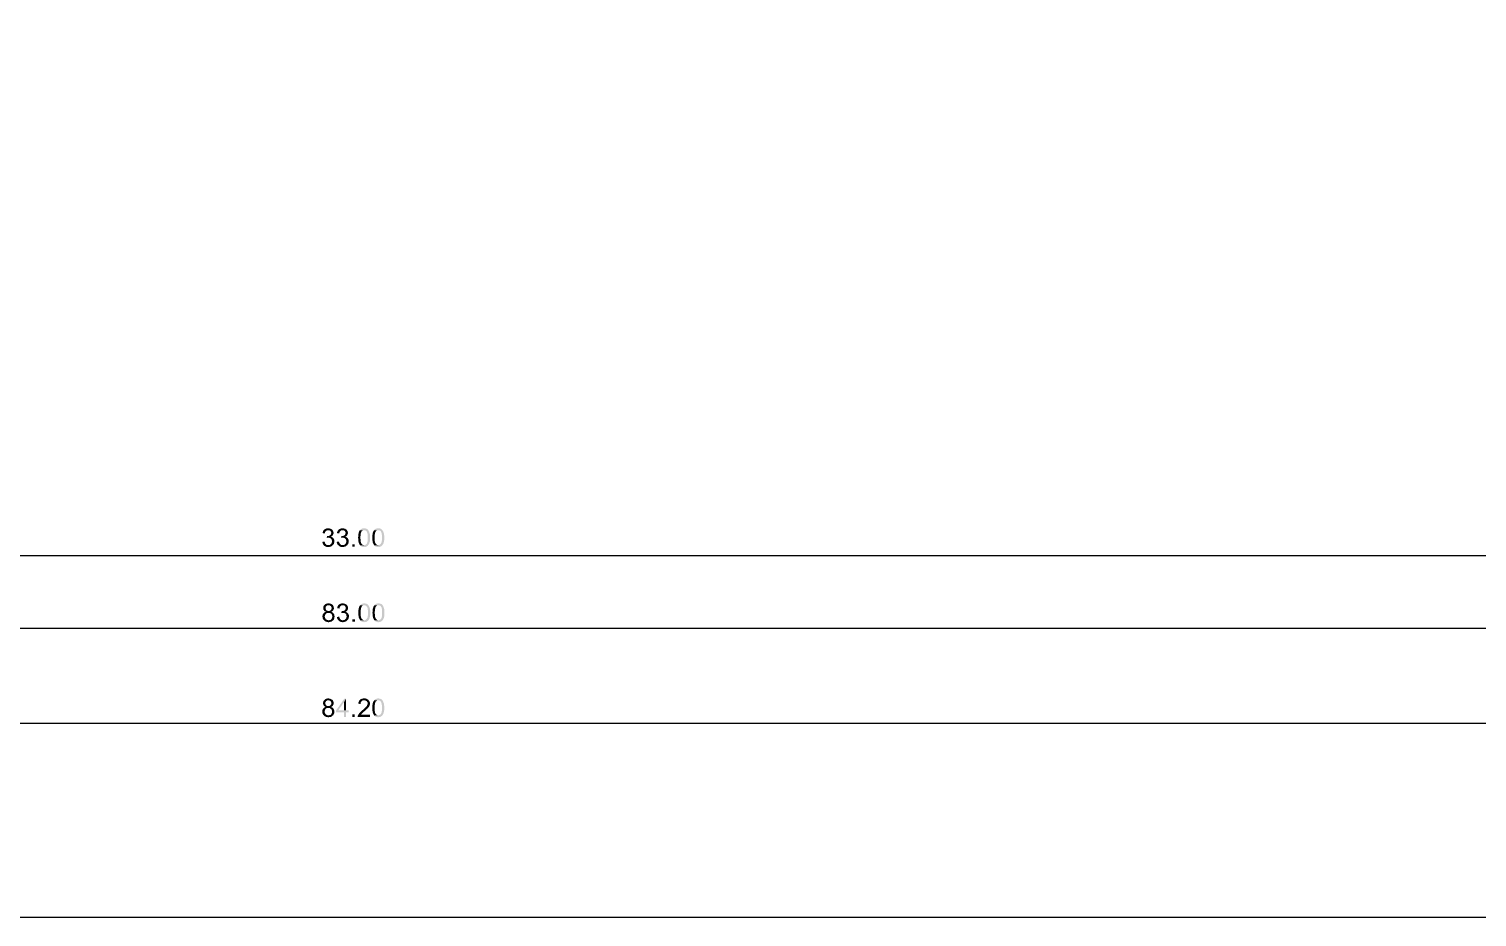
# Model space of a CAD drawing. Header units: millimetres. Extents: x 0.3 to 47.5, y 0.1 to 28.
# Drawn here: x 23.7 to 29.91, y 14.43 to 18.24 of the extents above; entities that cross this region are included whole.
import ezdxf

# ---------------------------------------------------------------- set-up
doc = ezdxf.new("R2010")
doc.units = ezdxf.units.MM
doc.layers.add('PDF _Geometria', color=7, linetype='Continuous')
doc.layers.add('PDF _Riempimenti solidi', color=7, linetype='Continuous')

msp = doc.modelspace()

# ---------------------------------------------------------------- hatches: boundary and pattern name
at = {"layer": 'PDF _Riempimenti solidi', "transparency": 33554559}
for points in [[(24.9633, 16.0916), (24.9625, 16.0899), (24.9608, 16.0882), (24.96, 16.0866), (24.9592, 16.0841), (24.9583, 16.0824), (24.9575, 16.0799), (24.9575, 16.0774), (24.9667, 16.0757), (24.9675, 16.0774), (24.9675, 16.0799), (24.9692, 16.0832), (24.9708, 16.0849), (24.9717, 16.0866), (24.9733, 16.0874), (24.975, 16.0891), (24.9767, 16.0899), (24.9808, 16.0899)], [(24.9808, 16.0982), (24.9767, 16.0982), (24.975, 16.0974), (24.9725, 16.0966), (24.9708, 16.0957), (24.9683, 16.0949), (24.9667, 16.0941), (24.965, 16.0924), (24.9633, 16.0916), (24.9808, 16.0899), (24.985, 16.0899), (24.9867, 16.0891), (24.9892, 16.0882), (24.9908, 16.0866), (24.9917, 16.0857), (24.9925, 16.0841), (24.9933, 16.0824), (24.9942, 16.0799), (24.9942, 16.0766), (24.9933, 16.0749), (24.9933, 16.0724), (24.9917, 16.0707), (24.9908, 16.0691), (24.9892, 16.0682), (24.9883, 16.0674), (24.9867, 16.0666), (24.9842, 16.0657), (24.9825, 16.0649), (24.9783, 16.0649), (24.9967, 16.0641), (24.9983, 16.0649), (25, 16.0666), (25.0008, 16.0682), (25.0017, 16.0691), (25.0025, 16.0716), (25.0033, 16.0732), (25.0042, 16.0757), (25.0042, 16.0799), (25.0033, 16.0816), (25.0033, 16.0841), (25.0025, 16.0857), (25.0008, 16.0882), (25, 16.0899), (24.9967, 16.0932), (24.995, 16.0941), (24.9925, 16.0957), (24.9917, 16.0957), (24.9892, 16.0966), (24.9875, 16.0974), (24.985, 16.0974), (24.9833, 16.0982)], [(25.025, 16.0916), (25.0242, 16.0899), (25.0225, 16.0882), (25.0217, 16.0866), (25.0208, 16.0841), (25.02, 16.0824), (25.0192, 16.0799), (25.0192, 16.0774), (25.0283, 16.0757), (25.0292, 16.0774), (25.0292, 16.0799), (25.0308, 16.0832), (25.0325, 16.0849), (25.0333, 16.0866), (25.035, 16.0874), (25.0367, 16.0891), (25.0383, 16.0899), (25.0425, 16.0899)], [(25.0425, 16.0982), (25.0383, 16.0982), (25.0367, 16.0974), (25.0342, 16.0966), (25.0325, 16.0957), (25.03, 16.0949), (25.0283, 16.0941), (25.0267, 16.0924), (25.025, 16.0916), (25.0425, 16.0899), (25.0467, 16.0899), (25.0483, 16.0891), (25.0508, 16.0882), (25.0525, 16.0866), (25.0533, 16.0857), (25.055, 16.0824), (25.0558, 16.0799), (25.0558, 16.0766), (25.055, 16.0749), (25.055, 16.0724), (25.0533, 16.0707), (25.0525, 16.0691), (25.0508, 16.0682), (25.05, 16.0674), (25.0483, 16.0666), (25.0458, 16.0657), (25.0442, 16.0649), (25.04, 16.0649), (25.0583, 16.0641), (25.06, 16.0649), (25.0617, 16.0666), (25.0625, 16.0682), (25.0633, 16.0691), (25.0642, 16.0716), (25.065, 16.0732), (25.0658, 16.0757), (25.0658, 16.0799), (25.065, 16.0816), (25.065, 16.0841), (25.0642, 16.0857), (25.0625, 16.0882), (25.0617, 16.0899), (25.06, 16.0916), (25.0583, 16.0932), (25.0567, 16.0941), (25.0542, 16.0957), (25.0533, 16.0957), (25.0508, 16.0966), (25.0492, 16.0974), (25.0467, 16.0974), (25.045, 16.0982)], [(25.1175, 16.0899), (25.1167, 16.0882), (25.115, 16.0866), (25.1142, 16.0849), (25.1133, 16.0824), (25.1125, 16.0807), (25.1125, 16.0799), (25.1117, 16.0782), (25.1117, 16.0766), (25.1108, 16.0741), (25.1108, 16.0724), (25.11, 16.0699), (25.11, 16.0607), (25.1092, 16.0582), (25.1092, 16.0566), (25.11, 16.0541), (25.11, 16.0457), (25.1108, 16.0441), (25.1108, 16.0416), (25.1117, 16.0391), (25.1117, 16.0374), (25.1125, 16.0357), (25.1133, 16.0332), (25.115, 16.0299), (25.1158, 16.0282), (25.1167, 16.0274), (25.1175, 16.0257), (25.1183, 16.0249), (25.135, 16.0257), (25.1325, 16.0257), (25.1308, 16.0266), (25.1292, 16.0274), (25.1275, 16.0291), (25.1258, 16.0299), (25.1242, 16.0324), (25.1233, 16.0332), (25.1225, 16.0349), (25.1217, 16.0366), (25.1217, 16.0382), (25.1208, 16.0399), (25.1208, 16.0416), (25.12, 16.0441), (25.12, 16.0516), (25.1192, 16.0549), (25.1192, 16.0624), (25.12, 16.0657), (25.12, 16.0707), (25.1208, 16.0724), (25.1208, 16.0749), (25.1217, 16.0766), (25.1217, 16.0791), (25.1225, 16.0807), (25.1233, 16.0816), (25.1233, 16.0832), (25.1242, 16.0849), (25.1258, 16.0857), (25.1275, 16.0874), (25.1292, 16.0891), (25.1308, 16.0899), (25.135, 16.0899)], [(25.135, 16.0982), (25.1325, 16.0982), (25.1308, 16.0974), (25.1283, 16.0974), (25.1267, 16.0966), (25.1242, 16.0957), (25.1225, 16.0949), (25.1208, 16.0932), (25.1192, 16.0916), (25.1175, 16.0899), (25.1383, 16.0899), (25.1433, 16.0874), (25.145, 16.0857), (25.1467, 16.0841), (25.1467, 16.0832), (25.1475, 16.0824), (25.1483, 16.0807), (25.1483, 16.0791), (25.1492, 16.0774), (25.1492, 16.0757), (25.15, 16.0741), (25.15, 16.0716), (25.1508, 16.0691), (25.1508, 16.0457), (25.15, 16.0441), (25.15, 16.0416), (25.1492, 16.0399), (25.1492, 16.0374), (25.1483, 16.0357), (25.1475, 16.0349), (25.1475, 16.0332), (25.1467, 16.0324), (25.1458, 16.0316), (25.1425, 16.0282), (25.1408, 16.0274), (25.1392, 16.0266), (25.1375, 16.0257), (25.135, 16.0257), (25.1183, 16.0249), (25.12, 16.0232), (25.1208, 16.0224), (25.1225, 16.0207), (25.125, 16.0199), (25.1267, 16.0191), (25.1283, 16.0182), (25.1308, 16.0182), (25.1325, 16.0174), (25.1358, 16.0174), (25.1375, 16.0182), (25.1425, 16.0182), (25.1442, 16.0191), (25.1458, 16.0199), (25.1483, 16.0216), (25.1492, 16.0224), (25.15, 16.0224), (25.1517, 16.0241), (25.1525, 16.0257), (25.1542, 16.0274), (25.155, 16.0291), (25.1567, 16.0316), (25.1575, 16.0332), (25.1583, 16.0357), (25.1583, 16.0374), (25.1592, 16.0399), (25.16, 16.0416), (25.16, 16.0457), (25.1608, 16.0482), (25.1608, 16.0666), (25.16, 16.0691), (25.16, 16.0732), (25.1592, 16.0749), (25.1592, 16.0766), (25.1583, 16.0782), (25.1575, 16.0807), (25.1575, 16.0824), (25.1558, 16.0849), (25.1533, 16.0899), (25.1517, 16.0916), (25.15, 16.0932), (25.1483, 16.0949), (25.1467, 16.0957), (25.1458, 16.0957), (25.1442, 16.0966), (25.1417, 16.0974), (25.14, 16.0974), (25.1375, 16.0982)], [(25.1783, 16.0899), (25.1775, 16.0882), (25.1758, 16.0866), (25.175, 16.0849), (25.1742, 16.0824), (25.1733, 16.0807), (25.1733, 16.0799), (25.1725, 16.0782), (25.1725, 16.0766), (25.1717, 16.0741), (25.1717, 16.0724), (25.1708, 16.0699), (25.1708, 16.0607), (25.17, 16.0582), (25.17, 16.0566), (25.1708, 16.0541), (25.1708, 16.0457), (25.1717, 16.0441), (25.1717, 16.0416), (25.1725, 16.0391), (25.1725, 16.0374), (25.1733, 16.0357), (25.1742, 16.0332), (25.1767, 16.0282), (25.1775, 16.0274), (25.1783, 16.0257), (25.1792, 16.0249), (25.1958, 16.0257), (25.1933, 16.0257), (25.19, 16.0274), (25.1883, 16.0291), (25.1867, 16.0299), (25.185, 16.0324), (25.1842, 16.0332), (25.1825, 16.0366), (25.1825, 16.0382), (25.1817, 16.0399), (25.1817, 16.0416), (25.1808, 16.0441), (25.1808, 16.0516), (25.18, 16.0549), (25.18, 16.0624), (25.1808, 16.0657), (25.1808, 16.0707), (25.1817, 16.0724), (25.1817, 16.0749), (25.1825, 16.0766), (25.1825, 16.0791), (25.1833, 16.0807), (25.1842, 16.0816), (25.1842, 16.0832), (25.185, 16.0849), (25.1867, 16.0857), (25.1883, 16.0874), (25.19, 16.0891), (25.1917, 16.0899), (25.1958, 16.0899)], [(25.1958, 16.0982), (25.1933, 16.0982), (25.1917, 16.0974), (25.1892, 16.0974), (25.1875, 16.0966), (25.185, 16.0957), (25.1833, 16.0949), (25.1817, 16.0932), (25.18, 16.0916), (25.1783, 16.0899), (25.1992, 16.0899), (25.2008, 16.0891), (25.2025, 16.0882), (25.2042, 16.0874), (25.2058, 16.0857), (25.2075, 16.0841), (25.2075, 16.0832), (25.2083, 16.0824), (25.2092, 16.0807), (25.2092, 16.0791), (25.21, 16.0774), (25.21, 16.0757), (25.2108, 16.0741), (25.2108, 16.0716), (25.2117, 16.0691), (25.2117, 16.0457), (25.2108, 16.0441), (25.2108, 16.0416), (25.21, 16.0399), (25.21, 16.0374), (25.2092, 16.0357), (25.2083, 16.0349), (25.2083, 16.0332), (25.2075, 16.0324), (25.2067, 16.0316), (25.205, 16.0299), (25.2033, 16.0282), (25.2, 16.0266), (25.1983, 16.0257), (25.1958, 16.0257), (25.1792, 16.0249), (25.1808, 16.0232), (25.1817, 16.0224), (25.1833, 16.0207), (25.1858, 16.0199), (25.1875, 16.0191), (25.1892, 16.0182), (25.1917, 16.0182), (25.1933, 16.0174), (25.1967, 16.0174), (25.1983, 16.0182), (25.2033, 16.0182), (25.205, 16.0191), (25.2067, 16.0199), (25.2092, 16.0216), (25.21, 16.0224), (25.2108, 16.0224), (25.2125, 16.0241), (25.2133, 16.0257), (25.215, 16.0274), (25.2158, 16.0291), (25.2175, 16.0316), (25.2183, 16.0332), (25.2192, 16.0357), (25.2192, 16.0374), (25.22, 16.0399), (25.2208, 16.0416), (25.2208, 16.0457), (25.2217, 16.0482), (25.2217, 16.0666), (25.2208, 16.0691), (25.2208, 16.0732), (25.22, 16.0749), (25.22, 16.0766), (25.2192, 16.0782), (25.2183, 16.0807), (25.2183, 16.0824), (25.2167, 16.0849), (25.2158, 16.0866), (25.215, 16.0882), (25.2142, 16.0899), (25.2125, 16.0916), (25.2108, 16.0932), (25.2092, 16.0949), (25.2075, 16.0957), (25.2067, 16.0957), (25.205, 16.0966), (25.2025, 16.0974), (25.2008, 16.0974), (25.1983, 16.0982)], [(24.9658, 16.0407), (24.9567, 16.0399), (24.9567, 16.0366), (24.9575, 16.0341), (24.9583, 16.0324), (24.96, 16.0291), (24.9608, 16.0266), (24.9625, 16.0257), (24.9817, 16.0257), (24.9792, 16.0257), (24.9775, 16.0266), (24.975, 16.0266), (24.9733, 16.0282), (24.9717, 16.0291), (24.9717, 16.0299), (24.97, 16.0307), (24.9692, 16.0324), (24.9683, 16.0341), (24.9675, 16.0366), (24.9667, 16.0382)], [(25.0008, 16.0582), (24.9825, 16.0574), (24.9858, 16.0574), (24.9883, 16.0566), (24.99, 16.0557), (24.9917, 16.0549), (24.9933, 16.0532), (24.9942, 16.0524), (24.9958, 16.0507), (24.9967, 16.0482), (24.9967, 16.0466), (24.9975, 16.0441), (24.9975, 16.0399), (24.9967, 16.0374), (24.9967, 16.0357), (24.9958, 16.0341), (24.9942, 16.0324), (24.9925, 16.0307), (24.9917, 16.0291), (24.9892, 16.0274), (24.9875, 16.0266), (24.9858, 16.0266), (24.9833, 16.0257), (24.9625, 16.0257), (24.9642, 16.0241), (24.965, 16.0232), (24.9667, 16.0216), (24.9683, 16.0207), (24.9708, 16.0199), (24.9725, 16.0191), (24.9742, 16.0182), (24.9767, 16.0182), (24.9792, 16.0174), (24.9833, 16.0174), (24.985, 16.0182), (24.9875, 16.0182), (24.9892, 16.0191), (24.9917, 16.0191), (24.9933, 16.0199), (24.995, 16.0207), (24.9967, 16.0224), (24.9983, 16.0232), (25, 16.0249), (25.0008, 16.0249), (25.0017, 16.0266), (25.0033, 16.0282), (25.005, 16.0299), (25.0058, 16.0316), (25.0067, 16.0341), (25.0067, 16.0357), (25.0075, 16.0382), (25.0075, 16.0474), (25.0067, 16.0499), (25.0042, 16.0549), (25.0025, 16.0566)], [(24.9767, 16.0649), (24.975, 16.0566), (24.9758, 16.0566), (24.9783, 16.0574), (24.9825, 16.0574), (25.0008, 16.0582), (24.9992, 16.0591), (24.9975, 16.0599), (24.995, 16.0607), (24.9933, 16.0616), (24.995, 16.0624), (24.9967, 16.0641), (24.9783, 16.0649)], [(25.0275, 16.0407), (25.0183, 16.0399), (25.0183, 16.0366), (25.0192, 16.0341), (25.02, 16.0324), (25.0208, 16.0307), (25.0217, 16.0291), (25.0225, 16.0266), (25.0242, 16.0257), (25.0433, 16.0257), (25.0408, 16.0257), (25.0392, 16.0266), (25.0367, 16.0266), (25.035, 16.0282), (25.0333, 16.0291), (25.0333, 16.0299), (25.0317, 16.0307), (25.03, 16.0341), (25.0292, 16.0366), (25.0283, 16.0382)], [(25.0625, 16.0582), (25.0442, 16.0574), (25.0475, 16.0574), (25.05, 16.0566), (25.0517, 16.0557), (25.0533, 16.0549), (25.055, 16.0532), (25.0558, 16.0524), (25.0575, 16.0507), (25.0583, 16.0482), (25.0583, 16.0466), (25.0592, 16.0441), (25.0592, 16.0399), (25.0583, 16.0374), (25.0583, 16.0357), (25.0575, 16.0341), (25.0558, 16.0324), (25.0542, 16.0307), (25.0533, 16.0291), (25.0508, 16.0274), (25.0492, 16.0266), (25.0475, 16.0266), (25.045, 16.0257), (25.0242, 16.0257), (25.0258, 16.0241), (25.0267, 16.0232), (25.0283, 16.0216), (25.03, 16.0207), (25.0325, 16.0199), (25.0358, 16.0182), (25.0383, 16.0182), (25.0408, 16.0174), (25.045, 16.0174), (25.0467, 16.0182), (25.0492, 16.0182), (25.0508, 16.0191), (25.0533, 16.0191), (25.0567, 16.0207), (25.0583, 16.0224), (25.06, 16.0232), (25.0617, 16.0249), (25.0625, 16.0249), (25.0633, 16.0266), (25.065, 16.0282), (25.0667, 16.0299), (25.0675, 16.0316), (25.0683, 16.0341), (25.0683, 16.0357), (25.0692, 16.0382), (25.0692, 16.0474), (25.0683, 16.0499), (25.0667, 16.0532), (25.0658, 16.0549), (25.0642, 16.0566)], [(25.0383, 16.0649), (25.0367, 16.0566), (25.0375, 16.0566), (25.04, 16.0574), (25.0442, 16.0574), (25.0625, 16.0582), (25.0592, 16.0599), (25.0567, 16.0607), (25.055, 16.0616), (25.0567, 16.0624), (25.0583, 16.0641), (25.04, 16.0649)], [(24.9825, 15.7766), (24.98, 15.7766), (24.9775, 15.7757), (24.975, 15.7757), (24.9733, 15.7749), (24.9717, 15.7741), (24.9692, 15.7732), (24.9675, 15.7716), (24.9667, 15.7707), (24.9658, 15.7699), (24.9642, 15.7682), (24.9625, 15.7666), (24.9617, 15.7649), (24.9608, 15.7624), (24.9608, 15.7607), (24.96, 15.7582), (24.96, 15.7541), (24.9608, 15.7524), (24.9608, 15.7499), (24.9617, 15.7482), (24.9633, 15.7466), (24.9642, 15.7449), (24.9658, 15.7432), (24.9675, 15.7424), (24.97, 15.7407), (24.9717, 15.7399), (24.9692, 15.7391), (24.9675, 15.7382), (24.965, 15.7374), (24.9633, 15.7357), (24.9625, 15.7349), (24.9608, 15.7332), (24.9608, 15.7324), (24.9592, 15.7307), (24.9583, 15.7291), (24.9575, 15.7266), (24.9575, 15.7249), (24.9567, 15.7224), (24.9567, 15.7182), (24.9575, 15.7157), (24.9575, 15.7141), (24.9583, 15.7116), (24.96, 15.7082), (24.9617, 15.7066), (24.9625, 15.7049), (24.9642, 15.7032), (24.9833, 15.7041), (24.9808, 15.7041), (24.9783, 15.7049), (24.9767, 15.7049), (24.975, 15.7066), (24.9717, 15.7082), (24.97, 15.7099), (24.9692, 15.7124), (24.9675, 15.7157), (24.9667, 15.7182), (24.9667, 15.7216), (24.9675, 15.7241), (24.9683, 15.7257), (24.9692, 15.7282), (24.97, 15.7299), (24.9717, 15.7316), (24.9725, 15.7324), (24.9742, 15.7341), (24.9767, 15.7349), (24.9783, 15.7357), (25.0017, 15.7357), (25, 15.7374), (24.9983, 15.7382), (24.9958, 15.7391), (24.9942, 15.7399), (24.9967, 15.7407), (24.9983, 15.7424), (25, 15.7432), (24.9833, 15.7441), (24.9792, 15.7441), (24.9767, 15.7449), (24.975, 15.7457), (24.9733, 15.7474), (24.9725, 15.7482), (24.9717, 15.7499), (24.9708, 15.7524), (24.97, 15.7541), (24.97, 15.7599), (24.9708, 15.7616), (24.9725, 15.7632), (24.9733, 15.7649), (24.975, 15.7657), (24.9767, 15.7674), (24.9783, 15.7682), (24.9825, 15.7682), (25.0008, 15.7691), (24.9992, 15.7707), (24.9983, 15.7707), (24.9975, 15.7724), (24.995, 15.7732), (24.9933, 15.7741), (24.9917, 15.7749), (24.99, 15.7757), (24.9875, 15.7757), (24.985, 15.7766)], [(25.0008, 15.7691), (24.9825, 15.7682), (24.9867, 15.7682), (24.99, 15.7666), (24.9917, 15.7649), (24.9933, 15.7641), (24.9942, 15.7624), (24.995, 15.7599), (24.9958, 15.7582), (24.9958, 15.7549), (24.995, 15.7524), (24.995, 15.7507), (24.9933, 15.7491), (24.9925, 15.7474), (24.9908, 15.7466), (24.9892, 15.7449), (24.9875, 15.7441), (24.9833, 15.7441), (25, 15.7432), (25.0017, 15.7449), (25.0025, 15.7466), (25.0033, 15.7474), (25.0042, 15.7491), (25.005, 15.7516), (25.0058, 15.7532), (25.0058, 15.7574), (25.005, 15.7591), (25.005, 15.7616), (25.0042, 15.7632), (25.0033, 15.7657), (25.0025, 15.7674)], [(25.0258, 15.7699), (25.025, 15.7682), (25.0233, 15.7666), (25.0225, 15.7649), (25.0217, 15.7624), (25.0208, 15.7607), (25.02, 15.7582), (25.02, 15.7557), (25.0292, 15.7541), (25.03, 15.7557), (25.03, 15.7582), (25.0317, 15.7616), (25.0333, 15.7632), (25.0342, 15.7649), (25.0358, 15.7657), (25.0375, 15.7674), (25.0392, 15.7682), (25.0433, 15.7682)], [(25.0433, 15.7766), (25.0392, 15.7766), (25.0375, 15.7757), (25.035, 15.7749), (25.0333, 15.7741), (25.0308, 15.7732), (25.0292, 15.7724), (25.0275, 15.7707), (25.0258, 15.7699), (25.0433, 15.7682), (25.0475, 15.7682), (25.0492, 15.7674), (25.0517, 15.7666), (25.0542, 15.7641), (25.055, 15.7624), (25.0558, 15.7607), (25.0567, 15.7582), (25.0567, 15.7549), (25.0558, 15.7532), (25.0558, 15.7507), (25.0542, 15.7491), (25.0533, 15.7474), (25.0517, 15.7466), (25.0508, 15.7457), (25.0492, 15.7449), (25.0467, 15.7441), (25.045, 15.7432), (25.0408, 15.7432), (25.0592, 15.7424), (25.0608, 15.7432), (25.0625, 15.7449), (25.0633, 15.7466), (25.0642, 15.7474), (25.065, 15.7499), (25.0658, 15.7516), (25.0667, 15.7541), (25.0667, 15.7582), (25.0658, 15.7599), (25.0658, 15.7624), (25.065, 15.7641), (25.0633, 15.7666), (25.0625, 15.7682), (25.0592, 15.7716), (25.0575, 15.7724), (25.055, 15.7741), (25.0542, 15.7741), (25.0517, 15.7749), (25.05, 15.7757), (25.0475, 15.7757), (25.0458, 15.7766)], [(25.1183, 15.7682), (25.1175, 15.7666), (25.1158, 15.7649), (25.115, 15.7632), (25.1142, 15.7607), (25.1133, 15.7591), (25.1133, 15.7582), (25.1125, 15.7566), (25.1125, 15.7549), (25.1117, 15.7524), (25.1117, 15.7507), (25.1108, 15.7482), (25.1108, 15.7391), (25.11, 15.7366), (25.11, 15.7349), (25.1108, 15.7324), (25.1108, 15.7241), (25.1117, 15.7224), (25.1117, 15.7199), (25.1125, 15.7174), (25.1125, 15.7157), (25.1133, 15.7141), (25.1142, 15.7116), (25.115, 15.7099), (25.1158, 15.7082), (25.1167, 15.7066), (25.1175, 15.7057), (25.1183, 15.7041), (25.1192, 15.7032), (25.1358, 15.7041), (25.1333, 15.7041), (25.1317, 15.7049), (25.13, 15.7057), (25.1283, 15.7074), (25.1267, 15.7082), (25.125, 15.7107), (25.1242, 15.7116), (25.1225, 15.7149), (25.1225, 15.7166), (25.1217, 15.7182), (25.1217, 15.7199), (25.1208, 15.7224), (25.1208, 15.7299), (25.12, 15.7332), (25.12, 15.7407), (25.1208, 15.7441), (25.1208, 15.7491), (25.1217, 15.7507), (25.1217, 15.7532), (25.1225, 15.7549), (25.1225, 15.7574), (25.1233, 15.7591), (25.1242, 15.7599), (25.1242, 15.7616), (25.125, 15.7632), (25.1267, 15.7641), (25.1283, 15.7657), (25.13, 15.7674), (25.1317, 15.7682), (25.1358, 15.7682)], [(25.1358, 15.7766), (25.1333, 15.7766), (25.1317, 15.7757), (25.1292, 15.7757), (25.1275, 15.7749), (25.125, 15.7741), (25.1233, 15.7732), (25.1217, 15.7716), (25.1183, 15.7682), (25.1392, 15.7682), (25.1442, 15.7657), (25.1458, 15.7641), (25.1475, 15.7624), (25.1475, 15.7616), (25.1483, 15.7607), (25.1492, 15.7591), (25.1492, 15.7574), (25.15, 15.7557), (25.15, 15.7541), (25.1508, 15.7524), (25.1508, 15.7499), (25.1517, 15.7474), (25.1517, 15.7241), (25.1508, 15.7224), (25.1508, 15.7199), (25.15, 15.7182), (25.15, 15.7157), (25.1492, 15.7141), (25.1483, 15.7132), (25.1483, 15.7116), (25.1475, 15.7107), (25.1467, 15.7099), (25.145, 15.7082), (25.1433, 15.7066), (25.14, 15.7049), (25.1383, 15.7041), (25.1358, 15.7041), (25.1192, 15.7032), (25.1208, 15.7016), (25.1217, 15.7007), (25.1233, 15.6991), (25.1258, 15.6982), (25.1292, 15.6966), (25.1317, 15.6966), (25.1333, 15.6957), (25.1367, 15.6957), (25.1383, 15.6966), (25.1433, 15.6966), (25.145, 15.6974), (25.1467, 15.6982), (25.1492, 15.6999), (25.15, 15.7007), (25.1508, 15.7007), (25.1525, 15.7024), (25.1533, 15.7041), (25.155, 15.7057), (25.1558, 15.7074), (25.1575, 15.7099), (25.1583, 15.7116), (25.1592, 15.7141), (25.1592, 15.7157), (25.16, 15.7182), (25.1608, 15.7199), (25.1608, 15.7241), (25.1617, 15.7266), (25.1617, 15.7449), (25.1608, 15.7474), (25.1608, 15.7516), (25.16, 15.7532), (25.16, 15.7549), (25.1592, 15.7566), (25.1583, 15.7591), (25.1583, 15.7607), (25.1567, 15.7632), (25.1558, 15.7649), (25.155, 15.7666), (25.1542, 15.7682), (25.1525, 15.7699), (25.1508, 15.7716), (25.1492, 15.7732), (25.1475, 15.7741), (25.1467, 15.7741), (25.145, 15.7749), (25.1425, 15.7757), (25.1408, 15.7757), (25.1383, 15.7766)], [(25.1792, 15.7682), (25.1783, 15.7666), (25.1767, 15.7649), (25.1758, 15.7632), (25.175, 15.7607), (25.1742, 15.7591), (25.1742, 15.7582), (25.1733, 15.7566), (25.1733, 15.7549), (25.1725, 15.7524), (25.1725, 15.7507), (25.1717, 15.7482), (25.1717, 15.7391), (25.1708, 15.7366), (25.1708, 15.7349), (25.1717, 15.7324), (25.1717, 15.7241), (25.1725, 15.7224), (25.1725, 15.7199), (25.1733, 15.7174), (25.1733, 15.7157), (25.1742, 15.7141), (25.175, 15.7116), (25.1775, 15.7066), (25.1783, 15.7057), (25.1792, 15.7041), (25.18, 15.7032), (25.1967, 15.7041), (25.1942, 15.7041), (25.1925, 15.7049), (25.1908, 15.7057), (25.1892, 15.7074), (25.1875, 15.7082), (25.1858, 15.7107), (25.185, 15.7116), (25.1842, 15.7132), (25.1833, 15.7149), (25.1833, 15.7166), (25.1825, 15.7182), (25.1825, 15.7199), (25.1817, 15.7224), (25.1817, 15.7299), (25.1808, 15.7332), (25.1808, 15.7407), (25.1817, 15.7441), (25.1817, 15.7491), (25.1825, 15.7507), (25.1825, 15.7532), (25.1833, 15.7549), (25.1833, 15.7574), (25.1842, 15.7591), (25.185, 15.7599), (25.185, 15.7616), (25.1858, 15.7632), (25.1875, 15.7641), (25.1908, 15.7674), (25.1925, 15.7682), (25.1967, 15.7682)], [(25.1967, 15.7766), (25.1942, 15.7766), (25.1925, 15.7757), (25.19, 15.7757), (25.1883, 15.7749), (25.1858, 15.7741), (25.1842, 15.7732), (25.1808, 15.7699), (25.1792, 15.7682), (25.2, 15.7682), (25.2017, 15.7674), (25.2033, 15.7666), (25.205, 15.7657), (25.2083, 15.7624), (25.2083, 15.7616), (25.2092, 15.7607), (25.21, 15.7591), (25.21, 15.7574), (25.2108, 15.7557), (25.2108, 15.7541), (25.2117, 15.7524), (25.2117, 15.7499), (25.2125, 15.7474), (25.2125, 15.7241), (25.2117, 15.7224), (25.2117, 15.7199), (25.2108, 15.7182), (25.2108, 15.7157), (25.21, 15.7141), (25.2092, 15.7132), (25.2092, 15.7116), (25.2083, 15.7107), (25.2075, 15.7099), (25.2058, 15.7082), (25.2042, 15.7066), (25.2025, 15.7057), (25.2008, 15.7049), (25.1992, 15.7041), (25.1967, 15.7041), (25.18, 15.7032), (25.1817, 15.7016), (25.1825, 15.7007), (25.1842, 15.6991), (25.1867, 15.6982), (25.1883, 15.6974), (25.19, 15.6966), (25.1925, 15.6966), (25.1942, 15.6957), (25.1975, 15.6957), (25.1992, 15.6966), (25.2042, 15.6966), (25.2075, 15.6982), (25.21, 15.6999), (25.2108, 15.7007), (25.2117, 15.7007), (25.2133, 15.7024), (25.2142, 15.7041), (25.2158, 15.7057), (25.2167, 15.7074), (25.2183, 15.7099), (25.2192, 15.7116), (25.22, 15.7141), (25.22, 15.7157), (25.2208, 15.7182), (25.2217, 15.7199), (25.2217, 15.7241), (25.2225, 15.7266), (25.2225, 15.7449), (25.2217, 15.7474), (25.2217, 15.7516), (25.2208, 15.7532), (25.2208, 15.7549), (25.22, 15.7566), (25.2192, 15.7591), (25.2192, 15.7607), (25.2175, 15.7632), (25.2167, 15.7649), (25.2158, 15.7666), (25.215, 15.7682), (25.2133, 15.7699), (25.2117, 15.7716), (25.21, 15.7732), (25.2083, 15.7741), (25.2075, 15.7741), (25.2058, 15.7749), (25.2033, 15.7757), (25.2017, 15.7757), (25.1992, 15.7766)], [(25.0017, 15.7357), (24.9825, 15.7357), (24.9867, 15.7357), (24.9892, 15.7349), (24.9908, 15.7341), (24.9925, 15.7324), (24.9942, 15.7316), (24.9958, 15.7299), (24.9967, 15.7282), (24.9975, 15.7266), (24.9983, 15.7241), (24.9992, 15.7224), (24.9992, 15.7182), (24.9983, 15.7157), (24.9975, 15.7141), (24.9967, 15.7116), (24.9958, 15.7099), (24.9942, 15.7082), (24.9933, 15.7074), (24.9917, 15.7057), (24.9892, 15.7049), (24.9875, 15.7049), (24.985, 15.7041), (24.9833, 15.7041), (24.9642, 15.7032), (24.965, 15.7024), (24.9667, 15.7007), (24.9683, 15.6999), (24.97, 15.6991), (24.9717, 15.6982), (24.9742, 15.6974), (24.9758, 15.6966), (24.9783, 15.6966), (24.9808, 15.6957), (24.9842, 15.6957), (24.9867, 15.6966), (24.9892, 15.6966), (24.9908, 15.6974), (24.9933, 15.6974), (24.995, 15.6982), (24.9967, 15.6991), (24.9983, 15.7007), (25, 15.7016), (25.0017, 15.7032), (25.0033, 15.7041), (25.0042, 15.7057), (25.0058, 15.7074), (25.0067, 15.7099), (25.0075, 15.7116), (25.0083, 15.7132), (25.0083, 15.7174), (25.0092, 15.7199), (25.0083, 15.7224), (25.0083, 15.7249), (25.0075, 15.7266), (25.0075, 15.7291), (25.0058, 15.7307), (25.005, 15.7324), (25.005, 15.7332), (25.0033, 15.7349)], [(25.0283, 15.7191), (25.0192, 15.7182), (25.0192, 15.7149), (25.02, 15.7124), (25.0208, 15.7107), (25.0225, 15.7074), (25.0233, 15.7049), (25.025, 15.7041), (25.0442, 15.7041), (25.0417, 15.7041), (25.04, 15.7049), (25.0375, 15.7049), (25.0358, 15.7066), (25.0342, 15.7074), (25.0342, 15.7082), (25.0325, 15.7091), (25.0317, 15.7107), (25.0308, 15.7124), (25.03, 15.7149), (25.0292, 15.7166)], [(25.0633, 15.7366), (25.045, 15.7357), (25.0483, 15.7357), (25.0508, 15.7349), (25.0542, 15.7332), (25.0558, 15.7316), (25.0567, 15.7307), (25.0583, 15.7291), (25.0592, 15.7266), (25.0592, 15.7249), (25.06, 15.7224), (25.06, 15.7182), (25.0592, 15.7157), (25.0592, 15.7141), (25.0583, 15.7124), (25.0567, 15.7107), (25.055, 15.7091), (25.0542, 15.7074), (25.0517, 15.7057), (25.05, 15.7049), (25.0483, 15.7049), (25.0458, 15.7041), (25.025, 15.7041), (25.0267, 15.7024), (25.0275, 15.7016), (25.0292, 15.6999), (25.0308, 15.6991), (25.0333, 15.6982), (25.035, 15.6974), (25.0367, 15.6966), (25.0392, 15.6966), (25.0417, 15.6957), (25.0458, 15.6957), (25.0475, 15.6966), (25.05, 15.6966), (25.0517, 15.6974), (25.0542, 15.6974), (25.0558, 15.6982), (25.0575, 15.6991), (25.0592, 15.7007), (25.0608, 15.7016), (25.0625, 15.7032), (25.0633, 15.7032), (25.0642, 15.7049), (25.0658, 15.7066), (25.0675, 15.7082), (25.0683, 15.7099), (25.0692, 15.7124), (25.0692, 15.7141), (25.07, 15.7166), (25.07, 15.7257), (25.0692, 15.7282), (25.0667, 15.7332), (25.065, 15.7349)], [(25.0392, 15.7432), (25.0375, 15.7349), (25.0383, 15.7349), (25.0408, 15.7357), (25.045, 15.7357), (25.0633, 15.7366), (25.06, 15.7382), (25.0575, 15.7391), (25.0558, 15.7399), (25.0575, 15.7407), (25.0592, 15.7424), (25.0408, 15.7432)], [(24.9817, 15.3691), (24.9792, 15.3691), (24.9767, 15.3682), (24.9742, 15.3682), (24.9708, 15.3666), (24.9683, 15.3657), (24.9667, 15.3641), (24.9658, 15.3632), (24.965, 15.3624), (24.9633, 15.3607), (24.9617, 15.3591), (24.9608, 15.3574), (24.96, 15.3549), (24.96, 15.3532), (24.9592, 15.3507), (24.9592, 15.3466), (24.96, 15.3449), (24.96, 15.3424), (24.9608, 15.3407), (24.9625, 15.3391), (24.9633, 15.3374), (24.965, 15.3357), (24.9667, 15.3349), (24.9692, 15.3332), (24.9708, 15.3324), (24.9683, 15.3316), (24.9667, 15.3307), (24.9642, 15.3299), (24.9625, 15.3282), (24.9617, 15.3274), (24.96, 15.3257), (24.96, 15.3249), (24.9583, 15.3232), (24.9575, 15.3216), (24.9567, 15.3191), (24.9567, 15.3174), (24.9558, 15.3149), (24.9558, 15.3107), (24.9567, 15.3082), (24.9567, 15.3066), (24.9575, 15.3041), (24.9583, 15.3024), (24.9592, 15.3007), (24.9608, 15.2991), (24.9617, 15.2974), (24.9633, 15.2957), (24.9825, 15.2966), (24.98, 15.2966), (24.9775, 15.2974), (24.9758, 15.2974), (24.9742, 15.2991), (24.9725, 15.2999), (24.9708, 15.3007), (24.9692, 15.3024), (24.9683, 15.3049), (24.9675, 15.3066), (24.9667, 15.3082), (24.9658, 15.3107), (24.9658, 15.3141), (24.9667, 15.3166), (24.9675, 15.3182), (24.9683, 15.3207), (24.9692, 15.3224), (24.9708, 15.3241), (24.9717, 15.3249), (24.9733, 15.3266), (24.9758, 15.3274), (24.9775, 15.3282), (25.0008, 15.3282), (24.9992, 15.3299), (24.9975, 15.3307), (24.995, 15.3316), (24.9933, 15.3324), (24.9958, 15.3332), (24.9975, 15.3349), (24.9992, 15.3357), (24.9825, 15.3366), (24.9783, 15.3366), (24.9758, 15.3374), (24.9742, 15.3382), (24.9725, 15.3399), (24.9717, 15.3407), (24.9708, 15.3424), (24.97, 15.3449), (24.9692, 15.3466), (24.9692, 15.3524), (24.97, 15.3541), (24.9717, 15.3557), (24.9725, 15.3574), (24.9742, 15.3582), (24.9758, 15.3599), (24.9775, 15.3607), (24.9817, 15.3607), (25, 15.3616), (24.9983, 15.3632), (24.9975, 15.3632), (24.9967, 15.3649), (24.9942, 15.3657), (24.9925, 15.3666), (24.9908, 15.3674), (24.9892, 15.3682), (24.9867, 15.3682), (24.9842, 15.3691)], [(25, 15.3616), (24.9817, 15.3607), (24.9858, 15.3607), (24.9892, 15.3591), (24.9908, 15.3574), (24.9925, 15.3566), (24.9933, 15.3549), (24.9942, 15.3524), (24.995, 15.3507), (24.995, 15.3474), (24.9942, 15.3449), (24.9942, 15.3432), (24.9925, 15.3416), (24.9917, 15.3399), (24.99, 15.3391), (24.9883, 15.3374), (24.9867, 15.3366), (24.9825, 15.3366), (24.9992, 15.3357), (25.0008, 15.3374), (25.0017, 15.3391), (25.0025, 15.3399), (25.0033, 15.3416), (25.0042, 15.3441), (25.005, 15.3457), (25.005, 15.3499), (25.0042, 15.3516), (25.0042, 15.3541), (25.0033, 15.3557), (25.0025, 15.3582), (25.0017, 15.3599)], [(25.0583, 15.3682), (25.0508, 15.3682), (25.015, 15.3174), (25.015, 15.3091), (25.0492, 15.3091), (25.0492, 15.2899), (25.0583, 15.2899), (25.0583, 15.3091), (25.0692, 15.3091), (25.0692, 15.3174), (25.0242, 15.3174), (25.0492, 15.3532)], [(25.0583, 15.3682), (25.0492, 15.3532), (25.0492, 15.3174), (25.0242, 15.3174), (25.0583, 15.3174)], [(25.155, 15.3607), (25.1358, 15.3607), (25.1392, 15.3607), (25.1408, 15.3599), (25.1425, 15.3591), (25.145, 15.3582), (25.1458, 15.3574), (25.1467, 15.3566), (25.1475, 15.3549), (25.1492, 15.3532), (25.15, 15.3516), (25.15, 15.3441), (25.1492, 15.3416), (25.1483, 15.3399), (25.1475, 15.3374), (25.1458, 15.3357), (25.145, 15.3349), (25.1442, 15.3332), (25.1425, 15.3324), (25.1417, 15.3307), (25.1367, 15.3257), (25.135, 15.3241), (25.1325, 15.3224), (25.1308, 15.3207), (25.1283, 15.3191), (25.125, 15.3157), (25.1217, 15.3124), (25.12, 15.3116), (25.1183, 15.3099), (25.1167, 15.3082), (25.1158, 15.3074), (25.115, 15.3057), (25.1133, 15.3041), (25.1125, 15.3024), (25.1108, 15.3007), (25.11, 15.2982), (25.1092, 15.2966), (25.1083, 15.2941), (25.1083, 15.2899), (25.16, 15.2899), (25.16, 15.2991), (25.1217, 15.2991), (25.1233, 15.3007), (25.1242, 15.3024), (25.1258, 15.3041), (25.1267, 15.3049), (25.1275, 15.3057), (25.1292, 15.3074), (25.1308, 15.3091), (25.1325, 15.3107), (25.1342, 15.3124), (25.1367, 15.3141), (25.1375, 15.3149), (25.14, 15.3166), (25.1417, 15.3182), (25.1433, 15.3199), (25.145, 15.3216), (25.1467, 15.3232), (25.1483, 15.3249), (25.15, 15.3257), (25.1508, 15.3274), (25.1525, 15.3291), (25.1542, 15.3307), (25.155, 15.3324), (25.1567, 15.3341), (25.1575, 15.3357), (25.1583, 15.3374), (25.1583, 15.3382), (25.1592, 15.3407), (25.16, 15.3424), (25.16, 15.3516), (25.1592, 15.3541), (25.1575, 15.3574), (25.1567, 15.3591)], [(25.1358, 15.3691), (25.1308, 15.3691), (25.1292, 15.3682), (25.1267, 15.3682), (25.125, 15.3674), (25.1225, 15.3666), (25.1208, 15.3657), (25.1192, 15.3641), (25.1175, 15.3632), (25.1167, 15.3616), (25.115, 15.3607), (25.1133, 15.3574), (25.1125, 15.3549), (25.1117, 15.3532), (25.1108, 15.3507), (25.1108, 15.3482), (25.11, 15.3466), (25.12, 15.3449), (25.12, 15.3474), (25.1208, 15.3499), (25.1208, 15.3516), (25.1217, 15.3532), (25.1233, 15.3549), (25.1242, 15.3566), (25.125, 15.3574), (25.1275, 15.3591), (25.1292, 15.3599), (25.1308, 15.3607), (25.155, 15.3607), (25.1533, 15.3624), (25.1517, 15.3641), (25.15, 15.3649), (25.1483, 15.3666), (25.1467, 15.3674), (25.145, 15.3674), (25.1425, 15.3682), (25.1408, 15.3691), (25.1383, 15.3691)], [(25.1783, 15.3607), (25.1775, 15.3591), (25.1758, 15.3574), (25.175, 15.3557), (25.1742, 15.3532), (25.1733, 15.3516), (25.1733, 15.3507), (25.1725, 15.3491), (25.1725, 15.3474), (25.1717, 15.3449), (25.1717, 15.3432), (25.1708, 15.3407), (25.1708, 15.3316), (25.17, 15.3291), (25.17, 15.3274), (25.1708, 15.3249), (25.1708, 15.3166), (25.1717, 15.3149), (25.1717, 15.3124), (25.1725, 15.3099), (25.1725, 15.3082), (25.1733, 15.3066), (25.1742, 15.3041), (25.1767, 15.2991), (25.1775, 15.2982), (25.1783, 15.2966), (25.1792, 15.2957), (25.1958, 15.2966), (25.1933, 15.2966), (25.19, 15.2982), (25.1883, 15.2999), (25.1867, 15.3007), (25.185, 15.3032), (25.1842, 15.3041), (25.1825, 15.3074), (25.1825, 15.3091), (25.1817, 15.3107), (25.1817, 15.3124), (25.1808, 15.3149), (25.1808, 15.3224), (25.18, 15.3257), (25.18, 15.3332), (25.1808, 15.3366), (25.1808, 15.3416), (25.1817, 15.3432), (25.1817, 15.3457), (25.1825, 15.3474), (25.1825, 15.3499), (25.1833, 15.3516), (25.1842, 15.3524), (25.1842, 15.3541), (25.185, 15.3557), (25.1867, 15.3566), (25.1883, 15.3582), (25.19, 15.3599), (25.1917, 15.3607), (25.1958, 15.3607)], [(25.1958, 15.3691), (25.1933, 15.3691), (25.1917, 15.3682), (25.1892, 15.3682), (25.1875, 15.3674), (25.185, 15.3666), (25.1833, 15.3657), (25.1817, 15.3641), (25.18, 15.3624), (25.1783, 15.3607), (25.1992, 15.3607), (25.2008, 15.3599), (25.2025, 15.3591), (25.2042, 15.3582), (25.2058, 15.3566), (25.2075, 15.3549), (25.2075, 15.3541), (25.2083, 15.3532), (25.2092, 15.3516), (25.2092, 15.3499), (25.21, 15.3482), (25.21, 15.3466), (25.2108, 15.3449), (25.2108, 15.3424), (25.2117, 15.3399), (25.2117, 15.3166), (25.2108, 15.3149), (25.2108, 15.3124), (25.21, 15.3107), (25.21, 15.3082), (25.2092, 15.3066), (25.2083, 15.3057), (25.2083, 15.3041), (25.2075, 15.3032), (25.2067, 15.3024), (25.205, 15.3007), (25.2033, 15.2991), (25.2, 15.2974), (25.1983, 15.2966), (25.1958, 15.2966), (25.1792, 15.2957), (25.1808, 15.2941), (25.1817, 15.2932), (25.1833, 15.2916), (25.1858, 15.2907), (25.1875, 15.2899), (25.1892, 15.2891), (25.1917, 15.2891), (25.1933, 15.2882), (25.1967, 15.2882), (25.1983, 15.2891), (25.2033, 15.2891), (25.205, 15.2899), (25.2067, 15.2907), (25.2092, 15.2924), (25.21, 15.2932), (25.2108, 15.2932), (25.2125, 15.2949), (25.2133, 15.2966), (25.215, 15.2982), (25.2158, 15.2999), (25.2175, 15.3024), (25.2183, 15.3041), (25.2192, 15.3066), (25.2192, 15.3082), (25.22, 15.3107), (25.2208, 15.3124), (25.2208, 15.3166), (25.2217, 15.3191), (25.2217, 15.3374), (25.2208, 15.3399), (25.2208, 15.3441), (25.22, 15.3457), (25.22, 15.3474), (25.2192, 15.3491), (25.2183, 15.3516), (25.2183, 15.3532), (25.2167, 15.3557), (25.2158, 15.3574), (25.215, 15.3591), (25.2142, 15.3607), (25.2125, 15.3624), (25.2108, 15.3641), (25.2092, 15.3657), (25.2075, 15.3666), (25.2067, 15.3666), (25.205, 15.3674), (25.2025, 15.3682), (25.2008, 15.3682), (25.1983, 15.3691)], [(25.0008, 15.3282), (24.9817, 15.3282), (24.9858, 15.3282), (24.9883, 15.3274), (24.99, 15.3266), (24.9917, 15.3249), (24.9933, 15.3241), (24.995, 15.3224), (24.9967, 15.3191), (24.9975, 15.3166), (24.9983, 15.3149), (24.9983, 15.3107), (24.9975, 15.3082), (24.9967, 15.3066), (24.9958, 15.3041), (24.995, 15.3024), (24.9933, 15.3007), (24.9925, 15.2999), (24.9908, 15.2982), (24.9883, 15.2974), (24.9867, 15.2974), (24.9842, 15.2966), (24.9825, 15.2966), (24.9633, 15.2957), (24.9642, 15.2949), (24.9658, 15.2932), (24.9675, 15.2924), (24.9708, 15.2907), (24.9733, 15.2899), (24.975, 15.2891), (24.9775, 15.2891), (24.98, 15.2882), (24.9833, 15.2882), (24.9858, 15.2891), (24.9883, 15.2891), (24.99, 15.2899), (24.9925, 15.2899), (24.9942, 15.2907), (24.9958, 15.2916), (24.9975, 15.2932), (24.9992, 15.2941), (25.0008, 15.2957), (25.0025, 15.2966), (25.0033, 15.2982), (25.005, 15.2999), (25.0058, 15.3024), (25.0067, 15.3041), (25.0075, 15.3057), (25.0075, 15.3099), (25.0083, 15.3124), (25.0075, 15.3149), (25.0075, 15.3174), (25.0067, 15.3191), (25.0067, 15.3216), (25.005, 15.3232), (25.0042, 15.3249), (25.0042, 15.3257), (25.0025, 15.3274)]]:
    msp.add_hatch(color=256, dxfattribs=at).paths.add_polyline_path(points)

# ---------------------------------------------------------------- linework, layer by layer
at = {"layer": 'PDF _Geometria', "lineweight": 25}
msp.add_lwpolyline([(0.2517, 27.9682), (0.2517, 14.4324), (47.4858, 14.4324), (47.4858, 27.9682)], close=True, dxfattribs=at)
for points in [[(41.4283, 15.9807), (31.5858, 15.9807), (18.5933, 15.9807), (8.7508, 15.9807)], [(41.665, 15.6691), (41.4283, 15.6691), (8.7508, 15.6691), (8.515, 15.6691)], [(41.665, 15.2616), (8.515, 15.2616)]]:
    msp.add_lwpolyline(points, dxfattribs=at)
at = {"layer": 'PDF _Riempimenti solidi', "lineweight": 50, "transparency": 33554559}
msp.add_solid([(25.095, 16.0191), (25.095, 16.0299), (25.0842, 16.0191), (25.0842, 16.0299)], dxfattribs=at)
at = {"layer": 'PDF _Riempimenti solidi', "lineweight": 25, "transparency": 33554559}
for points in [[(25.0958, 15.6974), (25.0958, 15.7082), (25.085, 15.6974), (25.085, 15.7082)], [(25.095, 15.2899), (25.095, 15.3007), (25.0842, 15.2899), (25.0842, 15.3007)]]:
    msp.add_solid(points, dxfattribs=at)

doc.saveas('drawing.dxf')
